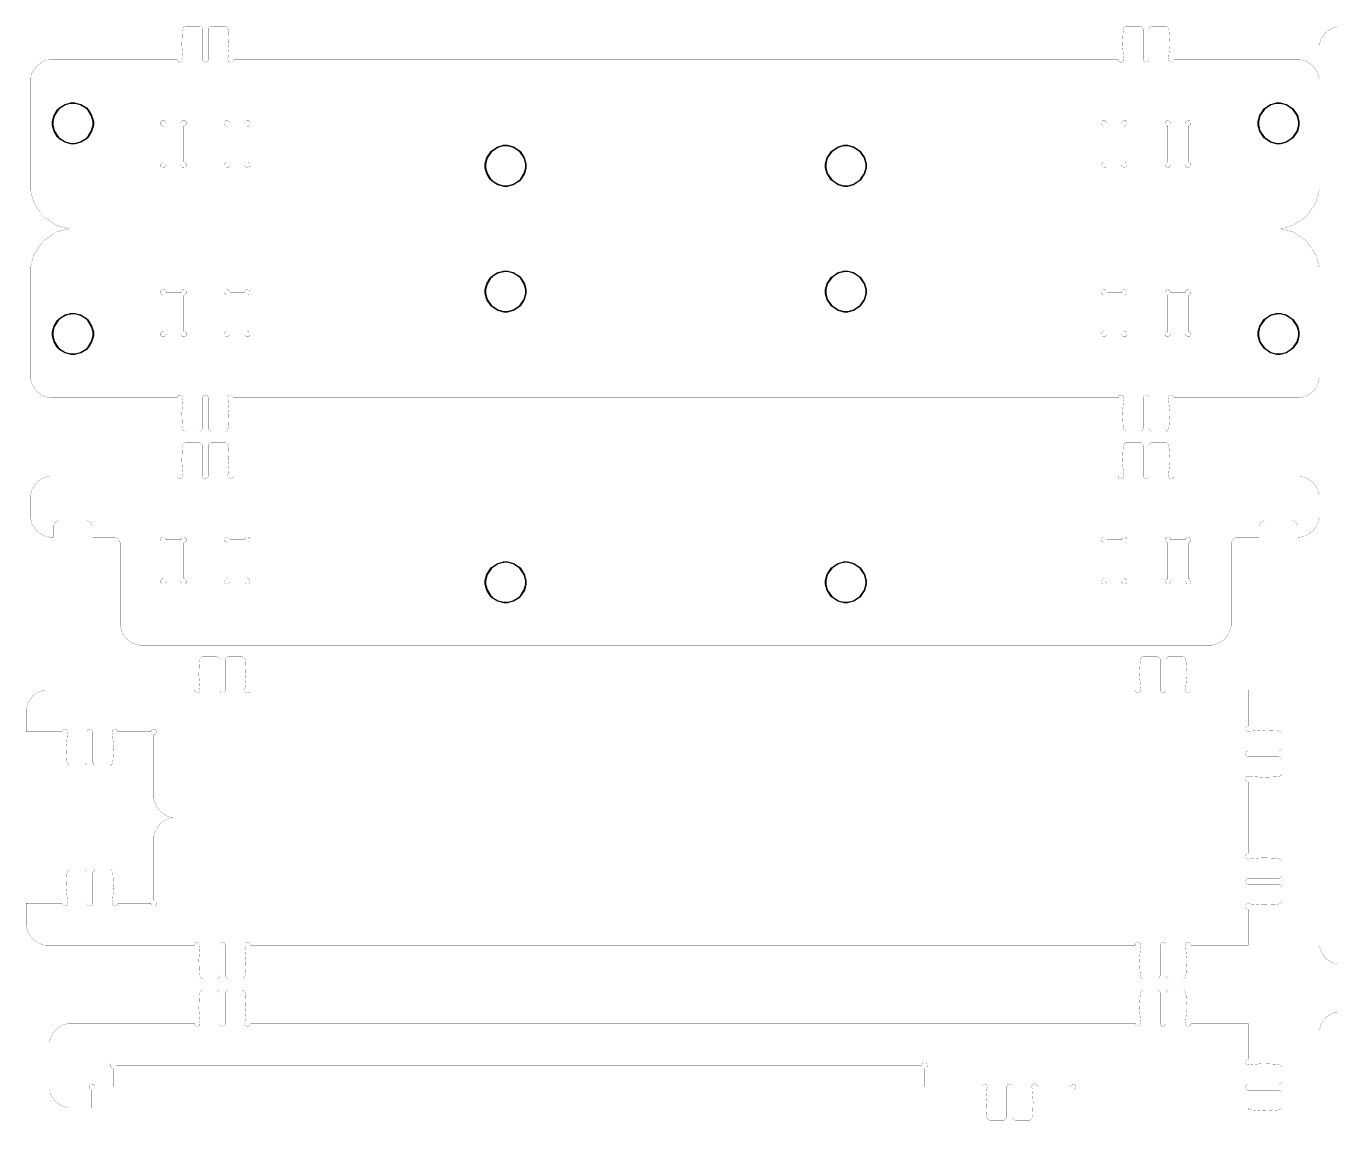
# Model space of a CAD drawing. Extents: x 0.1 to 59.9, y 0.1 to 11.9.
# Drawn here: x 12.06 to 19.73, y 5.47 to 11.93 of the extents above; entities that cross this region are included whole.
import ezdxf

# ---------------------------------------------------------------- set-up
doc = ezdxf.new("R2010")
doc.units = 0
doc.layers.add('L0D0_0', color=1, linetype='CONTINUOUS')

msp = doc.modelspace()

# ---------------------------------------------------------------- linework, layer by layer
at = {"layer": 'L0D0_0', "const_width": 0.001}
for points in [[(12.985, 11.917), (12.983, 11.902), (12.98, 11.827), (12.985, 11.752), (12.987, 11.738)], [(13.005, 11.934), (13.001, 11.934), (12.991, 11.93), (12.985, 11.92), (12.985, 11.917)], [(13.082, 11.934), (13.005, 11.934)], [(13.102, 11.915), (13.102, 11.918), (13.096, 11.929), (13.085, 11.934), (13.082, 11.934)], [(13.102, 11.738), (13.102, 11.915)], [(13.155, 11.934), (13.151, 11.934), (13.141, 11.929), (13.135, 11.918), (13.135, 11.915)], [(13.135, 11.738), (13.135, 11.915)], [(13.155, 11.934), (13.232, 11.934)], [(13.252, 11.917), (13.251, 11.92), (13.245, 11.93), (13.236, 11.934), (13.232, 11.934)], [(13.249, 11.738), (13.252, 11.752), (13.257, 11.827), (13.254, 11.902), (13.252, 11.917)], [(18.515, 11.917), (18.513, 11.902), (18.509, 11.827), (18.515, 11.752), (18.517, 11.738)], [(18.534, 11.934), (18.531, 11.934), (18.521, 11.93), (18.515, 11.92), (18.515, 11.917)], [(18.612, 11.934), (18.534, 11.934)], [(18.631, 11.915), (18.631, 11.918), (18.626, 11.929), (18.615, 11.934), (18.612, 11.934)], [(18.631, 11.738), (18.631, 11.915)], [(18.685, 11.934), (18.681, 11.934), (18.671, 11.929), (18.665, 11.918), (18.665, 11.915)], [(18.665, 11.738), (18.665, 11.915)], [(18.685, 11.934), (18.762, 11.934)], [(18.781, 11.917), (18.781, 11.92), (18.775, 11.93), (18.765, 11.934), (18.762, 11.934)], [(18.779, 11.738), (18.781, 11.752), (18.787, 11.827), (18.783, 11.902), (18.781, 11.917)], [(19.791, 11.932), (19.778, 11.932), (19.742, 11.922), (19.702, 11.895), (19.675, 11.856), (19.666, 11.819), (19.666, 11.807)], [(19.666, 11.807), (19.666, 6.543)], [(12.215, 11.738), (12.203, 11.738), (12.166, 11.728), (12.127, 11.701), (12.1, 11.661), (12.09, 11.625), (12.09, 11.613)], [(12.954, 11.738), (12.215, 11.738)], [(12.954, 11.738), (12.954, 11.734), (12.959, 11.725), (12.971, 11.721), (12.982, 11.725), (12.987, 11.734), (12.987, 11.738)], [(13.102, 11.738), (13.102, 11.734), (13.107, 11.725), (13.118, 11.721), (13.13, 11.725), (13.135, 11.734), (13.135, 11.738)], [(13.249, 11.738), (13.249, 11.734), (13.255, 11.725), (13.266, 11.721), (13.278, 11.725), (13.283, 11.734), (13.283, 11.738)], [(18.484, 11.738), (13.283, 11.738)], [(18.484, 11.738), (18.484, 11.734), (18.489, 11.725), (18.5, 11.721), (18.512, 11.725), (18.517, 11.734), (18.517, 11.738)], [(18.631, 11.738), (18.631, 11.735), (18.636, 11.726), (18.645, 11.721), (18.648, 11.721), (18.651, 11.721), (18.66, 11.726), (18.665, 11.735), (18.665, 11.738)], [(18.779, 11.738), (18.779, 11.735), (18.784, 11.726), (18.793, 11.721), (18.796, 11.721), (18.799, 11.721), (18.808, 11.726), (18.812, 11.735), (18.812, 11.738)], [(19.541, 11.738), (18.812, 11.738)], [(19.666, 11.613), (19.666, 11.625), (19.656, 11.661), (19.629, 11.701), (19.589, 11.728), (19.553, 11.738), (19.541, 11.738)], [(12.09, 10.993), (12.09, 11.613)], [(12.888, 11.363), (12.888, 11.366), (12.878, 11.378), (12.862, 11.377), (12.859, 11.374), (12.857, 11.372), (12.856, 11.356), (12.867, 11.346), (12.871, 11.346)], [(12.871, 11.135), (12.871, 11.346)], [(12.888, 11.363), (12.974, 11.363)], [(12.99, 11.346), (12.994, 11.346), (13.006, 11.356), (13.005, 11.372), (13.002, 11.374), (13, 11.377), (12.984, 11.378), (12.974, 11.366), (12.974, 11.363)], [(12.99, 11.135), (12.99, 11.346)], [(13.263, 11.363), (13.263, 11.366), (13.253, 11.378), (13.237, 11.377), (13.234, 11.374), (13.232, 11.372), (13.231, 11.356), (13.242, 11.346), (13.246, 11.346)], [(13.246, 11.135), (13.246, 11.346)], [(13.263, 11.363), (13.349, 11.363)], [(13.365, 11.346), (13.369, 11.346), (13.381, 11.356), (13.38, 11.372), (13.377, 11.374), (13.375, 11.377), (13.359, 11.378), (13.349, 11.366), (13.349, 11.363)], [(13.365, 11.135), (13.365, 11.346)], [(18.418, 11.363), (18.418, 11.366), (18.407, 11.378), (18.392, 11.377), (18.389, 11.374), (18.387, 11.372), (18.386, 11.356), (18.397, 11.346), (18.401, 11.346)], [(18.401, 11.135), (18.401, 11.346)], [(18.418, 11.363), (18.503, 11.363)], [(18.52, 11.346), (18.524, 11.346), (18.536, 11.356), (18.535, 11.372), (18.532, 11.374), (18.529, 11.377), (18.514, 11.378), (18.503, 11.366), (18.503, 11.363)], [(18.52, 11.135), (18.52, 11.346)], [(18.793, 11.363), (18.793, 11.366), (18.782, 11.378), (18.767, 11.377), (18.764, 11.374), (18.762, 11.372), (18.761, 11.356), (18.772, 11.346), (18.776, 11.346)], [(18.776, 11.135), (18.776, 11.346)], [(18.793, 11.363), (18.878, 11.363)], [(18.895, 11.346), (18.899, 11.346), (18.911, 11.356), (18.91, 11.372), (18.907, 11.374), (18.904, 11.377), (18.889, 11.378), (18.878, 11.366), (18.878, 11.363)], [(18.895, 11.135), (18.895, 11.346)], [(12.871, 11.135), (12.867, 11.135), (12.856, 11.125), (12.857, 11.109), (12.859, 11.107), (12.862, 11.104), (12.878, 11.103), (12.888, 11.115), (12.888, 11.118)], [(12.888, 11.118), (12.974, 11.118)], [(12.974, 11.118), (12.974, 11.115), (12.984, 11.103), (13, 11.104), (13.002, 11.107), (13.005, 11.109), (13.006, 11.125), (12.994, 11.135), (12.99, 11.135)], [(13.246, 11.135), (13.242, 11.135), (13.231, 11.125), (13.232, 11.109), (13.234, 11.107), (13.237, 11.104), (13.253, 11.103), (13.263, 11.115), (13.263, 11.118)], [(13.263, 11.118), (13.349, 11.118)], [(13.349, 11.118), (13.349, 11.115), (13.359, 11.103), (13.375, 11.104), (13.377, 11.107), (13.38, 11.109), (13.381, 11.125), (13.369, 11.135), (13.365, 11.135)], [(18.401, 11.135), (18.397, 11.135), (18.386, 11.125), (18.387, 11.109), (18.389, 11.107), (18.392, 11.104), (18.407, 11.103), (18.418, 11.115), (18.418, 11.118)], [(18.418, 11.118), (18.503, 11.118)], [(18.503, 11.118), (18.503, 11.115), (18.514, 11.103), (18.529, 11.104), (18.532, 11.107), (18.535, 11.109), (18.536, 11.125), (18.524, 11.135), (18.52, 11.135)], [(18.776, 11.135), (18.772, 11.135), (18.761, 11.125), (18.762, 11.109), (18.764, 11.107), (18.767, 11.104), (18.782, 11.103), (18.793, 11.115), (18.793, 11.118)], [(18.793, 11.118), (18.878, 11.118)], [(18.878, 11.118), (18.878, 11.115), (18.889, 11.103), (18.904, 11.104), (18.907, 11.107), (18.91, 11.109), (18.911, 11.125), (18.899, 11.135), (18.895, 11.135)], [(12.09, 10.993), (12.09, 10.969), (12.11, 10.896), (12.163, 10.817), (12.243, 10.763), (12.316, 10.743), (12.34, 10.743)], [(19.416, 10.743), (19.44, 10.743), (19.513, 10.763), (19.592, 10.817), (19.646, 10.896), (19.666, 10.969), (19.666, 10.993)], [(12.09, 10.493), (12.09, 10.518), (12.11, 10.591), (12.163, 10.67), (12.243, 10.724), (12.316, 10.743), (12.34, 10.743)], [(19.416, 10.743), (12.34, 10.743)], [(19.416, 10.743), (19.44, 10.743), (19.513, 10.724), (19.592, 10.67), (19.646, 10.591), (19.666, 10.518), (19.666, 10.493)], [(12.09, 10.493), (12.09, 9.874)], [(12.871, 10.352), (12.867, 10.352), (12.856, 10.362), (12.857, 10.378), (12.859, 10.38), (12.862, 10.383), (12.878, 10.384), (12.888, 10.372), (12.888, 10.368)], [(12.871, 10.352), (12.871, 10.141)], [(12.888, 10.368), (12.974, 10.368)], [(12.974, 10.368), (12.974, 10.372), (12.984, 10.384), (13, 10.383), (13.002, 10.38), (13.005, 10.378), (13.006, 10.362), (12.994, 10.352), (12.99, 10.352)], [(12.99, 10.352), (12.99, 10.141)], [(13.246, 10.352), (13.242, 10.352), (13.231, 10.362), (13.232, 10.378), (13.234, 10.38), (13.237, 10.383), (13.253, 10.384), (13.263, 10.372), (13.263, 10.368)], [(13.246, 10.352), (13.246, 10.141)], [(13.263, 10.368), (13.349, 10.368)], [(13.349, 10.368), (13.349, 10.372), (13.359, 10.384), (13.375, 10.383), (13.377, 10.38), (13.38, 10.378), (13.381, 10.362), (13.369, 10.352), (13.365, 10.352)], [(13.365, 10.352), (13.365, 10.141)], [(18.401, 10.352), (18.397, 10.352), (18.386, 10.362), (18.387, 10.378), (18.389, 10.38), (18.392, 10.383), (18.407, 10.384), (18.418, 10.372), (18.418, 10.368)], [(18.401, 10.352), (18.401, 10.141)], [(18.418, 10.368), (18.503, 10.368)], [(18.503, 10.368), (18.503, 10.372), (18.514, 10.384), (18.529, 10.383), (18.532, 10.38), (18.535, 10.378), (18.536, 10.362), (18.524, 10.352), (18.52, 10.352)], [(18.52, 10.352), (18.52, 10.141)], [(18.776, 10.352), (18.772, 10.352), (18.761, 10.362), (18.762, 10.378), (18.764, 10.38), (18.767, 10.383), (18.782, 10.384), (18.793, 10.372), (18.793, 10.368)], [(18.776, 10.352), (18.776, 10.141)], [(18.793, 10.368), (18.878, 10.368)], [(18.878, 10.368), (18.878, 10.372), (18.889, 10.384), (18.904, 10.383), (18.907, 10.38), (18.91, 10.378), (18.911, 10.362), (18.899, 10.352), (18.895, 10.352)], [(18.895, 10.352), (18.895, 10.141)], [(12.888, 10.124), (12.888, 10.121), (12.878, 10.109), (12.862, 10.11), (12.859, 10.113), (12.857, 10.115), (12.856, 10.131), (12.867, 10.141), (12.871, 10.141)], [(12.888, 10.124), (12.974, 10.124)], [(12.99, 10.141), (12.994, 10.141), (13.006, 10.131), (13.005, 10.115), (13.002, 10.113), (13, 10.11), (12.984, 10.109), (12.974, 10.121), (12.974, 10.124)], [(13.263, 10.124), (13.263, 10.121), (13.253, 10.109), (13.237, 10.11), (13.234, 10.113), (13.232, 10.115), (13.231, 10.131), (13.242, 10.141), (13.246, 10.141)], [(13.263, 10.124), (13.349, 10.124)], [(13.365, 10.141), (13.369, 10.141), (13.381, 10.131), (13.38, 10.115), (13.377, 10.113), (13.375, 10.11), (13.359, 10.109), (13.349, 10.121), (13.349, 10.124)], [(18.418, 10.124), (18.418, 10.121), (18.407, 10.109), (18.392, 10.11), (18.389, 10.113), (18.387, 10.115), (18.386, 10.131), (18.397, 10.141), (18.401, 10.141)], [(18.418, 10.124), (18.503, 10.124)], [(18.52, 10.141), (18.524, 10.141), (18.536, 10.131), (18.535, 10.115), (18.532, 10.113), (18.529, 10.11), (18.514, 10.109), (18.503, 10.121), (18.503, 10.124)], [(18.793, 10.124), (18.793, 10.121), (18.782, 10.109), (18.767, 10.11), (18.764, 10.113), (18.762, 10.115), (18.761, 10.131), (18.772, 10.141), (18.776, 10.141)], [(18.793, 10.124), (18.878, 10.124)], [(18.895, 10.141), (18.899, 10.141), (18.911, 10.131), (18.91, 10.115), (18.907, 10.113), (18.904, 10.11), (18.889, 10.109), (18.878, 10.121), (18.878, 10.124)], [(12.215, 9.749), (12.203, 9.749), (12.166, 9.759), (12.127, 9.786), (12.1, 9.826), (12.09, 9.862), (12.09, 9.874)], [(19.666, 9.874), (19.666, 9.862), (19.656, 9.826), (19.629, 9.786), (19.589, 9.759), (19.553, 9.749), (19.541, 9.749)], [(12.954, 9.749), (12.215, 9.749)], [(12.954, 9.749), (12.954, 9.753), (12.959, 9.762), (12.971, 9.766), (12.982, 9.762), (12.987, 9.753), (12.987, 9.749)], [(12.985, 9.57), (12.983, 9.585), (12.98, 9.66), (12.985, 9.734), (12.987, 9.749)], [(13.102, 9.749), (13.102, 9.753), (13.107, 9.762), (13.118, 9.766), (13.13, 9.762), (13.135, 9.753), (13.135, 9.749)], [(13.102, 9.749), (13.102, 9.572)], [(13.135, 9.749), (13.135, 9.572)], [(13.249, 9.749), (13.249, 9.753), (13.255, 9.762), (13.266, 9.766), (13.278, 9.762), (13.283, 9.753), (13.283, 9.749)], [(13.249, 9.749), (13.252, 9.734), (13.257, 9.66), (13.254, 9.585), (13.252, 9.57)], [(18.484, 9.749), (13.283, 9.749)], [(18.484, 9.749), (18.484, 9.753), (18.489, 9.762), (18.5, 9.766), (18.512, 9.762), (18.517, 9.753), (18.517, 9.749)], [(18.515, 9.57), (18.513, 9.585), (18.509, 9.66), (18.515, 9.734), (18.517, 9.749)], [(18.631, 9.749), (18.631, 9.752), (18.636, 9.761), (18.645, 9.766), (18.648, 9.766), (18.651, 9.766), (18.66, 9.761), (18.665, 9.752), (18.665, 9.749)], [(18.631, 9.749), (18.631, 9.572)], [(18.665, 9.749), (18.665, 9.572)], [(18.779, 9.749), (18.779, 9.752), (18.784, 9.761), (18.793, 9.766), (18.796, 9.766), (18.799, 9.766), (18.808, 9.761), (18.812, 9.752), (18.812, 9.749)], [(18.779, 9.749), (18.781, 9.734), (18.787, 9.66), (18.783, 9.585), (18.781, 9.57)], [(19.541, 9.749), (18.812, 9.749)], [(13.005, 9.552), (13.001, 9.552), (12.991, 9.557), (12.985, 9.567), (12.985, 9.57)], [(13.082, 9.552), (13.005, 9.552)], [(13.102, 9.572), (13.102, 9.569), (13.096, 9.558), (13.085, 9.552), (13.082, 9.552)], [(13.155, 9.552), (13.151, 9.552), (13.141, 9.558), (13.135, 9.569), (13.135, 9.572)], [(13.155, 9.552), (13.232, 9.552)], [(13.252, 9.57), (13.251, 9.567), (13.245, 9.557), (13.236, 9.552), (13.232, 9.552)], [(18.534, 9.552), (18.531, 9.552), (18.521, 9.557), (18.515, 9.567), (18.515, 9.57)], [(18.612, 9.552), (18.534, 9.552)], [(18.631, 9.572), (18.631, 9.569), (18.626, 9.558), (18.615, 9.552), (18.612, 9.552)], [(18.685, 9.552), (18.681, 9.552), (18.671, 9.558), (18.665, 9.569), (18.665, 9.572)], [(18.685, 9.552), (18.762, 9.552)], [(18.781, 9.57), (18.781, 9.567), (18.775, 9.557), (18.765, 9.552), (18.762, 9.552)], [(12.985, 9.469), (12.983, 9.454), (12.98, 9.379), (12.985, 9.304), (12.987, 9.289)], [(13.005, 9.486), (13.001, 9.486), (12.991, 9.481), (12.985, 9.471), (12.985, 9.469)], [(13.082, 9.486), (13.005, 9.486)], [(13.102, 9.466), (13.102, 9.47), (13.096, 9.48), (13.085, 9.486), (13.082, 9.486)], [(13.102, 9.289), (13.102, 9.466)], [(13.155, 9.486), (13.151, 9.486), (13.141, 9.48), (13.135, 9.47), (13.135, 9.466)], [(13.135, 9.289), (13.135, 9.466)], [(13.155, 9.486), (13.232, 9.486)], [(13.252, 9.469), (13.251, 9.471), (13.245, 9.481), (13.236, 9.486), (13.232, 9.486)], [(13.249, 9.289), (13.252, 9.304), (13.257, 9.379), (13.254, 9.454), (13.252, 9.469)], [(18.515, 9.469), (18.513, 9.454), (18.509, 9.379), (18.515, 9.304), (18.517, 9.289)], [(18.534, 9.486), (18.531, 9.486), (18.521, 9.481), (18.515, 9.471), (18.515, 9.469)], [(18.612, 9.486), (18.534, 9.486)], [(18.631, 9.466), (18.631, 9.47), (18.626, 9.48), (18.615, 9.486), (18.612, 9.486)], [(18.631, 9.289), (18.631, 9.466)], [(18.685, 9.486), (18.681, 9.486), (18.671, 9.48), (18.665, 9.47), (18.665, 9.466)], [(18.665, 9.289), (18.665, 9.466)], [(18.685, 9.486), (18.762, 9.486)], [(18.781, 9.469), (18.781, 9.471), (18.775, 9.481), (18.765, 9.486), (18.762, 9.486)], [(18.779, 9.289), (18.781, 9.304), (18.787, 9.379), (18.783, 9.454), (18.781, 9.469)], [(12.215, 9.289), (12.203, 9.289), (12.166, 9.279), (12.127, 9.252), (12.1, 9.213), (12.09, 9.176), (12.09, 9.164)], [(12.954, 9.289), (12.215, 9.289)], [(12.954, 9.289), (12.954, 9.286), (12.959, 9.276), (12.971, 9.272), (12.982, 9.276), (12.987, 9.286), (12.987, 9.289)], [(13.102, 9.289), (13.102, 9.286), (13.107, 9.276), (13.118, 9.272), (13.13, 9.276), (13.135, 9.286), (13.135, 9.289)], [(13.249, 9.289), (13.249, 9.286), (13.255, 9.276), (13.266, 9.272), (13.278, 9.276), (13.283, 9.286), (13.283, 9.289)], [(18.484, 9.289), (13.283, 9.289)], [(18.484, 9.289), (18.484, 9.286), (18.489, 9.276), (18.5, 9.272), (18.512, 9.276), (18.517, 9.286), (18.517, 9.289)], [(18.631, 9.289), (18.631, 9.286), (18.636, 9.277), (18.645, 9.272), (18.648, 9.272), (18.651, 9.272), (18.66, 9.277), (18.665, 9.286), (18.665, 9.289)], [(18.779, 9.289), (18.779, 9.286), (18.784, 9.277), (18.793, 9.272), (18.796, 9.272), (18.799, 9.272), (18.808, 9.277), (18.812, 9.286), (18.812, 9.289)], [(19.541, 9.289), (18.812, 9.289)], [(19.666, 9.164), (19.666, 9.176), (19.656, 9.213), (19.629, 9.252), (19.589, 9.279), (19.553, 9.289), (19.541, 9.289)], [(12.09, 9.164), (12.09, 9.055)], [(12.09, 9.055), (12.09, 9.042), (12.1, 9.006), (12.127, 8.966), (12.166, 8.939), (12.203, 8.93), (12.215, 8.93)], [(19.541, 8.93), (19.553, 8.93), (19.589, 8.939), (19.629, 8.966), (19.656, 9.006), (19.666, 9.042), (19.666, 9.055)], [(12.265, 9.029), (12.258, 9.029), (12.237, 9.018), (12.226, 8.997), (12.226, 8.99)], [(12.226, 8.93), (12.226, 8.99)], [(12.415, 9.029), (12.265, 9.029)], [(12.454, 8.99), (12.454, 8.997), (12.442, 9.018), (12.422, 9.029), (12.415, 9.029)], [(12.454, 8.93), (12.454, 8.99)], [(19.352, 9.029), (19.345, 9.029), (19.324, 9.018), (19.312, 8.997), (19.312, 8.99)], [(19.312, 8.93), (19.312, 8.99)], [(19.501, 9.029), (19.352, 9.029)], [(19.541, 8.99), (19.541, 8.997), (19.529, 9.018), (19.508, 9.029), (19.501, 9.029)], [(19.541, 8.93), (19.541, 8.99)], [(12.226, 8.93), (12.215, 8.93)], [(12.579, 8.93), (12.454, 8.93)], [(12.618, 8.89), (12.618, 8.897), (12.607, 8.918), (12.586, 8.93), (12.579, 8.93)], [(12.618, 8.42), (12.618, 8.89)], [(12.888, 8.914), (12.888, 8.918), (12.878, 8.929), (12.862, 8.928), (12.859, 8.926), (12.857, 8.923), (12.856, 8.908), (12.867, 8.897), (12.871, 8.897)], [(12.871, 8.897), (12.871, 8.687)], [(12.974, 8.914), (12.888, 8.914)], [(12.99, 8.897), (12.994, 8.897), (13.006, 8.908), (13.005, 8.923), (13.002, 8.926), (13, 8.928), (12.984, 8.929), (12.974, 8.918), (12.974, 8.914)], [(12.99, 8.897), (12.99, 8.687)], [(13.263, 8.914), (13.263, 8.918), (13.253, 8.929), (13.237, 8.928), (13.234, 8.926), (13.232, 8.923), (13.231, 8.908), (13.242, 8.897), (13.246, 8.897)], [(13.246, 8.897), (13.246, 8.687)], [(13.349, 8.914), (13.263, 8.914)], [(13.365, 8.897), (13.369, 8.897), (13.381, 8.908), (13.38, 8.923), (13.377, 8.926), (13.375, 8.928), (13.359, 8.929), (13.349, 8.918), (13.349, 8.914)], [(13.365, 8.897), (13.365, 8.687)], [(18.418, 8.914), (18.418, 8.918), (18.407, 8.929), (18.392, 8.928), (18.389, 8.926), (18.387, 8.923), (18.386, 8.908), (18.397, 8.897), (18.401, 8.897)], [(18.401, 8.897), (18.401, 8.687)], [(18.503, 8.914), (18.418, 8.914)], [(18.52, 8.897), (18.524, 8.897), (18.536, 8.908), (18.535, 8.923), (18.532, 8.926), (18.529, 8.928), (18.514, 8.929), (18.503, 8.918), (18.503, 8.914)], [(18.52, 8.897), (18.52, 8.687)], [(18.793, 8.914), (18.793, 8.918), (18.782, 8.929), (18.767, 8.928), (18.764, 8.926), (18.762, 8.923), (18.761, 8.908), (18.772, 8.897), (18.776, 8.897)], [(18.776, 8.897), (18.776, 8.687)], [(18.878, 8.914), (18.793, 8.914)], [(18.895, 8.897), (18.899, 8.897), (18.911, 8.908), (18.91, 8.923), (18.907, 8.926), (18.904, 8.928), (18.889, 8.929), (18.878, 8.918), (18.878, 8.914)], [(18.895, 8.897), (18.895, 8.687)], [(19.187, 8.93), (19.18, 8.93), (19.16, 8.918), (19.148, 8.897), (19.148, 8.89)], [(19.148, 8.42), (19.148, 8.89)], [(19.312, 8.93), (19.187, 8.93)], [(12.871, 8.687), (12.867, 8.687), (12.856, 8.676), (12.857, 8.661), (12.859, 8.658), (12.862, 8.655), (12.878, 8.654), (12.888, 8.666), (12.888, 8.67)], [(12.974, 8.67), (12.888, 8.67)], [(12.974, 8.67), (12.974, 8.666), (12.984, 8.654), (13, 8.655), (13.002, 8.658), (13.005, 8.661), (13.006, 8.676), (12.994, 8.687), (12.99, 8.687)], [(13.246, 8.687), (13.242, 8.687), (13.231, 8.676), (13.232, 8.661), (13.234, 8.658), (13.237, 8.655), (13.253, 8.654), (13.263, 8.666), (13.263, 8.67)], [(13.349, 8.67), (13.263, 8.67)], [(13.349, 8.67), (13.349, 8.666), (13.359, 8.654), (13.375, 8.655), (13.377, 8.658), (13.38, 8.661), (13.381, 8.676), (13.369, 8.687), (13.365, 8.687)], [(18.401, 8.687), (18.397, 8.687), (18.386, 8.676), (18.387, 8.661), (18.389, 8.658), (18.392, 8.655), (18.407, 8.654), (18.418, 8.666), (18.418, 8.67)], [(18.503, 8.67), (18.418, 8.67)], [(18.503, 8.67), (18.503, 8.666), (18.514, 8.654), (18.529, 8.655), (18.532, 8.658), (18.535, 8.661), (18.536, 8.676), (18.524, 8.687), (18.52, 8.687)], [(18.776, 8.687), (18.772, 8.687), (18.761, 8.676), (18.762, 8.661), (18.764, 8.658), (18.767, 8.655), (18.782, 8.654), (18.793, 8.666), (18.793, 8.67)], [(18.878, 8.67), (18.793, 8.67)], [(18.878, 8.67), (18.878, 8.666), (18.889, 8.654), (18.904, 8.655), (18.907, 8.658), (18.91, 8.661), (18.911, 8.676), (18.899, 8.687), (18.895, 8.687)], [(12.618, 8.42), (12.618, 8.408), (12.628, 8.371), (12.655, 8.331), (12.695, 8.305), (12.731, 8.295), (12.743, 8.295)], [(19.023, 8.295), (19.035, 8.295), (19.072, 8.305), (19.111, 8.331), (19.138, 8.371), (19.148, 8.408), (19.148, 8.42)], [(19.023, 8.295), (12.743, 8.295)], [(13.085, 8.211), (13.083, 8.196), (13.08, 8.121), (13.085, 8.046), (13.087, 8.031)], [(13.104, 8.228), (13.101, 8.228), (13.091, 8.223), (13.085, 8.214), (13.085, 8.211)], [(13.182, 8.228), (13.104, 8.228)], [(13.202, 8.209), (13.202, 8.212), (13.196, 8.222), (13.185, 8.228), (13.182, 8.228)], [(13.202, 8.031), (13.202, 8.209)], [(13.255, 8.228), (13.251, 8.228), (13.241, 8.222), (13.235, 8.211), (13.235, 8.209)], [(13.235, 8.031), (13.235, 8.209)], [(13.255, 8.228), (13.332, 8.228)], [(13.352, 8.211), (13.351, 8.214), (13.345, 8.223), (13.335, 8.228), (13.332, 8.228)], [(13.349, 8.031), (13.352, 8.046), (13.357, 8.121), (13.354, 8.196), (13.352, 8.211)], [(18.615, 8.211), (18.613, 8.196), (18.609, 8.121), (18.615, 8.046), (18.617, 8.031)], [(18.634, 8.228), (18.631, 8.228), (18.621, 8.223), (18.615, 8.214), (18.615, 8.211)], [(18.712, 8.228), (18.634, 8.228)], [(18.731, 8.209), (18.731, 8.212), (18.726, 8.222), (18.715, 8.228), (18.712, 8.228)], [(18.731, 8.031), (18.731, 8.209)], [(18.785, 8.228), (18.781, 8.228), (18.771, 8.222), (18.765, 8.212), (18.765, 8.209)], [(18.765, 8.031), (18.765, 8.209)], [(18.785, 8.228), (18.862, 8.228)], [(18.881, 8.211), (18.881, 8.214), (18.875, 8.223), (18.865, 8.228), (18.862, 8.228)], [(18.879, 8.031), (18.881, 8.046), (18.887, 8.121), (18.883, 8.196), (18.881, 8.211)], [(12.19, 8.031), (12.178, 8.031), (12.141, 8.022), (12.102, 7.995), (12.075, 7.955), (12.065, 7.919), (12.065, 7.906)], [(12.19, 8.031), (13.054, 8.031)], [(13.054, 8.031), (13.054, 8.028), (13.059, 8.019), (13.071, 8.015), (13.082, 8.019), (13.087, 8.028), (13.087, 8.031)], [(13.202, 8.031), (13.202, 8.028), (13.207, 8.019), (13.218, 8.015), (13.23, 8.019), (13.235, 8.028), (13.235, 8.031)], [(13.349, 8.031), (13.349, 8.028), (13.354, 8.019), (13.366, 8.015), (13.378, 8.019), (13.383, 8.028), (13.383, 8.031)], [(13.383, 8.031), (18.584, 8.031)], [(18.584, 8.031), (18.584, 8.028), (18.589, 8.019), (18.6, 8.015), (18.612, 8.019), (18.617, 8.028), (18.617, 8.031)], [(18.731, 8.031), (18.731, 8.028), (18.737, 8.019), (18.748, 8.015), (18.76, 8.019), (18.765, 8.028), (18.765, 8.031)], [(18.879, 8.031), (18.879, 8.028), (18.884, 8.019), (18.896, 8.015), (18.907, 8.019), (18.912, 8.028), (18.912, 8.031)], [(18.912, 8.031), (19.248, 8.031)], [(19.248, 8.031), (19.248, 7.821)], [(12.065, 7.906), (12.065, 7.785)], [(19.248, 7.821), (19.246, 7.821), (19.236, 7.816), (19.231, 7.807), (19.231, 7.804), (19.231, 7.801), (19.236, 7.792), (19.246, 7.787), (19.248, 7.787)], [(12.065, 7.785), (12.276, 7.785)], [(12.309, 7.785), (12.309, 7.788), (12.304, 7.797), (12.292, 7.801), (12.281, 7.797), (12.276, 7.788), (12.276, 7.785)], [(12.309, 7.785), (12.307, 7.77), (12.301, 7.695), (12.304, 7.62), (12.306, 7.605)], [(12.457, 7.785), (12.457, 7.788), (12.451, 7.797), (12.44, 7.801), (12.428, 7.797), (12.423, 7.788), (12.423, 7.785)], [(12.423, 7.785), (12.423, 7.607)], [(12.457, 7.785), (12.457, 7.607)], [(12.604, 7.785), (12.604, 7.788), (12.599, 7.797), (12.588, 7.801), (12.576, 7.797), (12.571, 7.788), (12.571, 7.785)], [(12.573, 7.605), (12.575, 7.62), (12.579, 7.695), (12.573, 7.77), (12.571, 7.785)], [(12.604, 7.785), (12.798, 7.785)], [(12.815, 7.768), (12.819, 7.768), (12.83, 7.778), (12.829, 7.794), (12.827, 7.797), (12.824, 7.799), (12.808, 7.8), (12.798, 7.789), (12.798, 7.785)], [(12.815, 7.406), (12.815, 7.768)], [(19.428, 7.79), (19.413, 7.792), (19.338, 7.795), (19.263, 7.79), (19.248, 7.787)], [(19.445, 7.77), (19.445, 7.773), (19.44, 7.783), (19.43, 7.789), (19.428, 7.79)], [(19.445, 7.693), (19.445, 7.77)], [(19.248, 7.673), (19.245, 7.673), (19.236, 7.668), (19.231, 7.656), (19.236, 7.645), (19.245, 7.64), (19.248, 7.64)], [(19.248, 7.673), (19.425, 7.673)], [(19.425, 7.673), (19.429, 7.673), (19.439, 7.679), (19.445, 7.689), (19.445, 7.693)], [(12.306, 7.605), (12.307, 7.602), (12.313, 7.593), (12.323, 7.588), (12.326, 7.588)], [(12.403, 7.588), (12.326, 7.588)], [(12.403, 7.588), (12.407, 7.588), (12.417, 7.594), (12.423, 7.604), (12.423, 7.607)], [(12.457, 7.607), (12.457, 7.604), (12.462, 7.594), (12.473, 7.588), (12.476, 7.588)], [(12.476, 7.588), (12.554, 7.588)], [(12.554, 7.588), (12.557, 7.588), (12.567, 7.593), (12.573, 7.602), (12.573, 7.605)], [(19.248, 7.64), (19.425, 7.64)], [(19.445, 7.62), (19.445, 7.623), (19.439, 7.634), (19.429, 7.64), (19.425, 7.64)], [(19.445, 7.62), (19.445, 7.542)], [(19.248, 7.525), (19.245, 7.525), (19.236, 7.521), (19.231, 7.512), (19.231, 7.509), (19.231, 7.506), (19.236, 7.497), (19.245, 7.492), (19.248, 7.492)], [(19.248, 7.525), (19.263, 7.523), (19.338, 7.518), (19.413, 7.521), (19.428, 7.523)], [(19.428, 7.523), (19.43, 7.523), (19.44, 7.53), (19.445, 7.539), (19.445, 7.542)], [(19.248, 7.492), (19.248, 7.281)], [(12.815, 7.406), (12.815, 7.394), (12.825, 7.358), (12.852, 7.318), (12.891, 7.291), (12.928, 7.281), (12.94, 7.281)], [(12.815, 7.156), (12.815, 7.169), (12.825, 7.205), (12.852, 7.245), (12.891, 7.272), (12.928, 7.281), (12.94, 7.281)], [(12.94, 7.281), (19.248, 7.281)], [(19.248, 7.071), (19.248, 7.281)], [(12.815, 7.156), (12.815, 6.795)], [(19.248, 7.037), (19.246, 7.037), (19.236, 7.042), (19.231, 7.051), (19.231, 7.054), (19.231, 7.057), (19.236, 7.066), (19.246, 7.071), (19.248, 7.071)], [(12.306, 6.958), (12.307, 6.96), (12.313, 6.97), (12.323, 6.975), (12.326, 6.975)], [(12.403, 6.975), (12.326, 6.975)], [(12.403, 6.975), (12.407, 6.975), (12.417, 6.969), (12.423, 6.959), (12.423, 6.955)], [(12.457, 6.955), (12.457, 6.959), (12.462, 6.969), (12.473, 6.975), (12.476, 6.975)], [(12.476, 6.975), (12.554, 6.975)], [(12.554, 6.975), (12.557, 6.975), (12.567, 6.97), (12.573, 6.96), (12.573, 6.958)], [(19.248, 7.037), (19.263, 7.04), (19.338, 7.045), (19.413, 7.042), (19.428, 7.04)], [(19.428, 7.04), (19.43, 7.039), (19.44, 7.033), (19.445, 7.023), (19.445, 7.02)], [(19.445, 6.943), (19.445, 7.02)], [(12.309, 6.778), (12.307, 6.793), (12.301, 6.868), (12.304, 6.943), (12.306, 6.958)], [(12.423, 6.778), (12.423, 6.955)], [(12.457, 6.778), (12.457, 6.955)], [(12.573, 6.958), (12.575, 6.943), (12.579, 6.868), (12.573, 6.793), (12.571, 6.778)], [(19.248, 6.89), (19.245, 6.89), (19.236, 6.895), (19.231, 6.906), (19.236, 6.918), (19.245, 6.923), (19.248, 6.923)], [(19.248, 6.923), (19.425, 6.923)], [(19.445, 6.943), (19.445, 6.939), (19.439, 6.929), (19.429, 6.923), (19.425, 6.923)], [(19.248, 6.89), (19.425, 6.89)], [(19.425, 6.89), (19.429, 6.89), (19.439, 6.884), (19.445, 6.873), (19.445, 6.87)], [(19.445, 6.87), (19.445, 6.792)], [(12.065, 6.656), (12.065, 6.778)], [(12.065, 6.778), (12.276, 6.778)], [(12.309, 6.778), (12.309, 6.775), (12.304, 6.766), (12.292, 6.761), (12.281, 6.766), (12.276, 6.775), (12.276, 6.778)], [(12.457, 6.778), (12.457, 6.775), (12.451, 6.766), (12.44, 6.761), (12.428, 6.766), (12.423, 6.775), (12.423, 6.778)], [(12.604, 6.778), (12.604, 6.775), (12.599, 6.766), (12.588, 6.761), (12.576, 6.766), (12.571, 6.775), (12.571, 6.778)], [(12.604, 6.778), (12.798, 6.778)], [(12.815, 6.795), (12.819, 6.795), (12.83, 6.784), (12.829, 6.769), (12.827, 6.766), (12.824, 6.764), (12.808, 6.763), (12.798, 6.774), (12.798, 6.778)], [(19.248, 6.742), (19.245, 6.742), (19.236, 6.747), (19.231, 6.756), (19.231, 6.759), (19.231, 6.762), (19.236, 6.771), (19.245, 6.775), (19.248, 6.775)], [(19.428, 6.773), (19.413, 6.771), (19.338, 6.768), (19.263, 6.773), (19.248, 6.775)], [(19.445, 6.792), (19.445, 6.789), (19.44, 6.78), (19.43, 6.773), (19.428, 6.773)], [(19.248, 6.531), (19.248, 6.742)], [(12.19, 6.531), (12.178, 6.531), (12.141, 6.541), (12.102, 6.568), (12.075, 6.608), (12.065, 6.644), (12.065, 6.656)], [(12.19, 6.531), (13.054, 6.531)], [(13.054, 6.531), (13.054, 6.535), (13.059, 6.544), (13.071, 6.548), (13.082, 6.544), (13.087, 6.535), (13.087, 6.531)], [(13.085, 6.352), (13.083, 6.367), (13.08, 6.442), (13.085, 6.517), (13.087, 6.531)], [(13.202, 6.531), (13.202, 6.535), (13.207, 6.544), (13.218, 6.548), (13.23, 6.544), (13.235, 6.535), (13.235, 6.531)], [(13.202, 6.531), (13.202, 6.354)], [(13.235, 6.531), (13.235, 6.354)], [(13.349, 6.531), (13.349, 6.535), (13.354, 6.544), (13.366, 6.548), (13.378, 6.544), (13.383, 6.535), (13.383, 6.531)], [(13.349, 6.531), (13.352, 6.517), (13.357, 6.442), (13.354, 6.367), (13.352, 6.352)], [(13.383, 6.531), (18.584, 6.531)], [(18.584, 6.531), (18.584, 6.535), (18.589, 6.544), (18.6, 6.548), (18.612, 6.544), (18.617, 6.535), (18.617, 6.531)], [(18.615, 6.352), (18.613, 6.367), (18.609, 6.442), (18.615, 6.517), (18.617, 6.531)], [(18.731, 6.531), (18.731, 6.535), (18.737, 6.544), (18.748, 6.548), (18.76, 6.544), (18.765, 6.535), (18.765, 6.531)], [(18.731, 6.531), (18.731, 6.354)], [(18.765, 6.531), (18.765, 6.354)], [(18.879, 6.531), (18.879, 6.535), (18.884, 6.544), (18.896, 6.548), (18.907, 6.544), (18.912, 6.535), (18.912, 6.531)], [(18.879, 6.531), (18.881, 6.517), (18.887, 6.442), (18.883, 6.367), (18.881, 6.352)], [(18.912, 6.531), (19.248, 6.531)], [(19.666, 6.543), (19.666, 6.531), (19.675, 6.495), (19.702, 6.455), (19.742, 6.428), (19.778, 6.418), (19.791, 6.418)], [(13.104, 6.334), (13.101, 6.334), (13.091, 6.339), (13.085, 6.349), (13.085, 6.352)], [(13.182, 6.334), (13.104, 6.334)], [(13.202, 6.354), (13.202, 6.351), (13.196, 6.34), (13.185, 6.334), (13.182, 6.334)], [(13.255, 6.334), (13.251, 6.334), (13.241, 6.34), (13.235, 6.351), (13.235, 6.354)], [(13.255, 6.334), (13.332, 6.334)], [(13.352, 6.352), (13.351, 6.349), (13.345, 6.339), (13.335, 6.334), (13.332, 6.334)], [(18.634, 6.334), (18.631, 6.334), (18.621, 6.339), (18.615, 6.349), (18.615, 6.352)], [(18.712, 6.334), (18.634, 6.334)], [(18.731, 6.354), (18.731, 6.351), (18.726, 6.34), (18.715, 6.334), (18.712, 6.334)], [(18.785, 6.334), (18.781, 6.334), (18.771, 6.34), (18.765, 6.351), (18.765, 6.354)], [(18.785, 6.334), (18.862, 6.334)], [(18.881, 6.352), (18.881, 6.349), (18.875, 6.339), (18.865, 6.334), (18.862, 6.334)], [(13.085, 6.251), (13.083, 6.236), (13.08, 6.161), (13.085, 6.086), (13.087, 6.071)], [(13.104, 6.268), (13.101, 6.268), (13.091, 6.263), (13.085, 6.253), (13.085, 6.251)], [(13.182, 6.268), (13.104, 6.268)], [(13.202, 6.248), (13.202, 6.252), (13.196, 6.262), (13.185, 6.268), (13.182, 6.268)], [(13.202, 6.071), (13.202, 6.248)], [(13.255, 6.268), (13.251, 6.268), (13.241, 6.262), (13.235, 6.252), (13.235, 6.248)], [(13.235, 6.071), (13.235, 6.248)], [(13.255, 6.268), (13.332, 6.268)], [(13.352, 6.251), (13.351, 6.253), (13.345, 6.263), (13.335, 6.268), (13.332, 6.268)], [(13.349, 6.071), (13.352, 6.086), (13.357, 6.161), (13.354, 6.236), (13.352, 6.251)], [(18.615, 6.251), (18.613, 6.236), (18.609, 6.161), (18.615, 6.086), (18.617, 6.071)], [(18.634, 6.268), (18.631, 6.268), (18.621, 6.263), (18.615, 6.253), (18.615, 6.251)], [(18.712, 6.268), (18.634, 6.268)], [(18.731, 6.248), (18.731, 6.252), (18.726, 6.262), (18.715, 6.268), (18.712, 6.268)], [(18.731, 6.071), (18.731, 6.248)], [(18.785, 6.268), (18.781, 6.268), (18.771, 6.262), (18.765, 6.252), (18.765, 6.248)], [(18.765, 6.071), (18.765, 6.248)], [(18.785, 6.268), (18.862, 6.268)], [(18.881, 6.251), (18.881, 6.253), (18.875, 6.263), (18.865, 6.268), (18.862, 6.268)], [(18.879, 6.071), (18.881, 6.086), (18.887, 6.161), (18.883, 6.236), (18.881, 6.251)], [(19.791, 6.14), (19.778, 6.14), (19.742, 6.131), (19.702, 6.104), (19.675, 6.064), (19.666, 6.028), (19.666, 6.015)], [(12.326, 6.071), (12.314, 6.071), (12.277, 6.061), (12.237, 6.034), (12.211, 5.995), (12.201, 5.958), (12.201, 5.946)], [(12.326, 6.071), (13.054, 6.071)], [(13.054, 6.071), (13.054, 6.068), (13.059, 6.058), (13.071, 6.054), (13.082, 6.058), (13.087, 6.068), (13.087, 6.071)], [(13.202, 6.071), (13.202, 6.068), (13.207, 6.058), (13.218, 6.054), (13.23, 6.058), (13.235, 6.068), (13.235, 6.071)], [(13.349, 6.071), (13.349, 6.068), (13.354, 6.058), (13.366, 6.054), (13.378, 6.058), (13.383, 6.068), (13.383, 6.071)], [(13.383, 6.071), (18.584, 6.071)], [(18.584, 6.071), (18.584, 6.068), (18.589, 6.058), (18.6, 6.054), (18.612, 6.058), (18.617, 6.068), (18.617, 6.071)], [(18.731, 6.071), (18.731, 6.068), (18.737, 6.058), (18.748, 6.054), (18.76, 6.058), (18.765, 6.068), (18.765, 6.071)], [(18.879, 6.071), (18.879, 6.068), (18.884, 6.058), (18.896, 6.054), (18.907, 6.058), (18.912, 6.068), (18.912, 6.071)], [(18.912, 6.071), (19.248, 6.071)], [(19.248, 6.071), (19.248, 5.86)], [(19.666, 5.015), (19.666, 6.015)], [(12.201, 5.946), (12.201, 5.699)], [(12.593, 5.824), (12.593, 5.828), (12.582, 5.839), (12.567, 5.838), (12.564, 5.836), (12.561, 5.833), (12.56, 5.818), (12.572, 5.807), (12.576, 5.807)], [(17.345, 5.807), (17.349, 5.807), (17.361, 5.818), (17.36, 5.833), (17.357, 5.836), (17.355, 5.838), (17.339, 5.839), (17.329, 5.828), (17.329, 5.824)], [(19.248, 5.86), (19.245, 5.86), (19.236, 5.855), (19.231, 5.844), (19.236, 5.832), (19.245, 5.827), (19.248, 5.827)], [(19.428, 5.829), (19.413, 5.831), (19.338, 5.835), (19.263, 5.829), (19.248, 5.827)], [(19.445, 5.81), (19.445, 5.813), (19.44, 5.823), (19.43, 5.829), (19.428, 5.829)], [(12.576, 5.699), (12.576, 5.807)], [(12.593, 5.824), (17.329, 5.824)], [(17.345, 5.699), (17.345, 5.807)], [(19.445, 5.732), (19.445, 5.81)], [(12.201, 5.699), (12.201, 5.687), (12.211, 5.65), (12.237, 5.611), (12.277, 5.584), (12.314, 5.574), (12.326, 5.574)], [(12.468, 5.699), (12.468, 5.703), (12.457, 5.714), (12.442, 5.713), (12.439, 5.711), (12.436, 5.708), (12.435, 5.693), (12.447, 5.682), (12.451, 5.682)], [(12.451, 5.574), (12.451, 5.682)], [(12.468, 5.699), (12.576, 5.699)], [(17.345, 5.699), (17.681, 5.699)], [(17.715, 5.699), (17.715, 5.702), (17.709, 5.712), (17.698, 5.716), (17.686, 5.712), (17.681, 5.702), (17.681, 5.699)], [(17.715, 5.699), (17.712, 5.684), (17.707, 5.609), (17.71, 5.534), (17.712, 5.519)], [(17.862, 5.699), (17.862, 5.702), (17.857, 5.711), (17.845, 5.716), (17.834, 5.711), (17.829, 5.702), (17.829, 5.699)], [(17.829, 5.699), (17.829, 5.522)], [(17.862, 5.699), (17.862, 5.522)], [(18.01, 5.699), (18.01, 5.702), (18.005, 5.711), (17.993, 5.716), (17.982, 5.711), (17.976, 5.702), (17.976, 5.699)], [(17.979, 5.519), (17.981, 5.534), (17.984, 5.609), (17.979, 5.684), (17.976, 5.699)], [(18.01, 5.699), (18.204, 5.699)], [(18.22, 5.682), (18.224, 5.682), (18.236, 5.693), (18.235, 5.708), (18.232, 5.711), (18.23, 5.713), (18.214, 5.714), (18.204, 5.703), (18.204, 5.699)], [(18.22, 5.574), (18.22, 5.682)], [(19.248, 5.713), (19.245, 5.713), (19.236, 5.708), (19.231, 5.696), (19.236, 5.685), (19.245, 5.679), (19.248, 5.679)], [(19.248, 5.713), (19.425, 5.713)], [(19.248, 5.679), (19.425, 5.679)], [(19.425, 5.713), (19.429, 5.713), (19.439, 5.719), (19.445, 5.729), (19.445, 5.732)], [(19.445, 5.66), (19.445, 5.663), (19.439, 5.674), (19.429, 5.679), (19.425, 5.679)], [(19.445, 5.66), (19.445, 5.582)], [(12.326, 5.574), (12.451, 5.574)], [(17.712, 5.519), (17.712, 5.517), (17.719, 5.507), (17.728, 5.502), (17.732, 5.502)], [(17.809, 5.502), (17.813, 5.502), (17.823, 5.508), (17.829, 5.518), (17.829, 5.522)], [(17.862, 5.522), (17.862, 5.518), (17.868, 5.508), (17.878, 5.502), (17.882, 5.502)], [(17.959, 5.502), (17.963, 5.502), (17.972, 5.507), (17.979, 5.517), (17.979, 5.519)], [(18.22, 5.574), (19.248, 5.574)], [(19.248, 5.574), (19.248, 5.565)], [(19.248, 5.565), (19.263, 5.563), (19.338, 5.557), (19.413, 5.561), (19.428, 5.563)], [(19.428, 5.563), (19.43, 5.563), (19.44, 5.569), (19.445, 5.579), (19.445, 5.582)], [(17.809, 5.502), (17.732, 5.502)], [(17.882, 5.502), (17.959, 5.502)]]:
    msp.add_lwpolyline(points, dxfattribs=at)
at = {"layer": 'L0D0_0'}
for points in [[(12.328, 11.243), (12.294, 11.252), (12.261, 11.272), (12.255, 11.278), (12.25, 11.284), (12.229, 11.317), (12.22, 11.351), (12.22, 11.374), (12.229, 11.408), (12.25, 11.442), (12.261, 11.453), (12.294, 11.473), (12.324, 11.481), (12.328, 11.481), (12.295, 11.472), (12.262, 11.452), (12.251, 11.441), (12.23, 11.407), (12.221, 11.374), (12.221, 11.351), (12.23, 11.318), (12.251, 11.285), (12.256, 11.279), (12.262, 11.273), (12.295, 11.253), (12.328, 11.244), (12.351, 11.244), (12.385, 11.253), (12.418, 11.273), (12.424, 11.279), (12.429, 11.285), (12.449, 11.318), (12.459, 11.351), (12.459, 11.374), (12.449, 11.407), (12.429, 11.441), (12.418, 11.452), (12.385, 11.472), (12.351, 11.481), (12.324, 11.481), (12.328, 11.482), (12.351, 11.482), (12.386, 11.473), (12.419, 11.453), (12.43, 11.442), (12.45, 11.408), (12.46, 11.374), (12.46, 11.351), (12.45, 11.317), (12.43, 11.284), (12.425, 11.278), (12.419, 11.272), (12.386, 11.252), (12.351, 11.243)], [(19.415, 11.243), (19.38, 11.252), (19.342, 11.278), (19.316, 11.316), (19.307, 11.351), (19.307, 11.374), (19.316, 11.409), (19.342, 11.447), (19.38, 11.473), (19.411, 11.481), (19.415, 11.481), (19.381, 11.472), (19.343, 11.446), (19.317, 11.408), (19.308, 11.374), (19.308, 11.351), (19.317, 11.317), (19.343, 11.279), (19.381, 11.253), (19.415, 11.244), (19.438, 11.244), (19.472, 11.253), (19.51, 11.279), (19.536, 11.317), (19.545, 11.351), (19.545, 11.374), (19.536, 11.408), (19.51, 11.446), (19.472, 11.472), (19.438, 11.481), (19.411, 11.481), (19.415, 11.482), (19.438, 11.482), (19.473, 11.473), (19.511, 11.447), (19.537, 11.409), (19.546, 11.374), (19.546, 11.351), (19.537, 11.316), (19.511, 11.278), (19.473, 11.252), (19.438, 11.243)], [(14.872, 10.993), (14.837, 11.003), (14.804, 11.023), (14.799, 11.029), (14.793, 11.034), (14.773, 11.067), (14.764, 11.102), (14.764, 11.125), (14.773, 11.16), (14.799, 11.198), (14.837, 11.223), (14.869, 11.232), (14.872, 11.232), (14.838, 11.222), (14.8, 11.197), (14.774, 11.159), (14.765, 11.125), (14.765, 11.102), (14.774, 11.068), (14.794, 11.035), (14.8, 11.03), (14.805, 11.024), (14.838, 11.004), (14.872, 10.994), (14.895, 10.994), (14.928, 11.004), (14.961, 11.024), (14.972, 11.035), (14.993, 11.068), (15.002, 11.102), (15.002, 11.125), (14.992, 11.159), (14.967, 11.197), (14.929, 11.222), (14.895, 11.232), (14.869, 11.232), (14.872, 11.233), (14.895, 11.233), (14.93, 11.223), (14.968, 11.198), (14.993, 11.16), (15.003, 11.125), (15.003, 11.102), (14.994, 11.067), (14.973, 11.034), (14.962, 11.023), (14.929, 11.003), (14.895, 10.993)], [(16.872, 10.993), (16.837, 11.003), (16.799, 11.029), (16.773, 11.067), (16.764, 11.102), (16.764, 11.125), (16.773, 11.16), (16.799, 11.198), (16.837, 11.223), (16.869, 11.232), (16.872, 11.232), (16.838, 11.222), (16.8, 11.197), (16.774, 11.159), (16.765, 11.125), (16.765, 11.102), (16.774, 11.068), (16.8, 11.03), (16.838, 11.004), (16.872, 10.994), (16.895, 10.994), (16.929, 11.004), (16.967, 11.03), (16.992, 11.068), (17.002, 11.102), (17.002, 11.125), (16.992, 11.159), (16.967, 11.197), (16.929, 11.222), (16.895, 11.232), (16.869, 11.232), (16.872, 11.233), (16.895, 11.233), (16.93, 11.223), (16.968, 11.198), (16.993, 11.16), (17.003, 11.125), (17.003, 11.102), (16.993, 11.067), (16.968, 11.029), (16.93, 11.003), (16.895, 10.993)], [(14.872, 10.254), (14.837, 10.264), (14.799, 10.289), (14.773, 10.327), (14.764, 10.362), (14.764, 10.385), (14.773, 10.42), (14.793, 10.453), (14.799, 10.458), (14.804, 10.464), (14.837, 10.484), (14.868, 10.492), (14.872, 10.492), (14.838, 10.483), (14.805, 10.463), (14.8, 10.457), (14.794, 10.452), (14.774, 10.419), (14.765, 10.385), (14.765, 10.362), (14.774, 10.328), (14.8, 10.29), (14.838, 10.265), (14.872, 10.255), (14.895, 10.255), (14.929, 10.265), (14.967, 10.29), (14.992, 10.328), (15.002, 10.362), (15.002, 10.385), (14.993, 10.419), (14.972, 10.452), (14.961, 10.463), (14.928, 10.483), (14.895, 10.492), (14.868, 10.492), (14.872, 10.493), (14.895, 10.493), (14.929, 10.484), (14.962, 10.464), (14.973, 10.453), (14.994, 10.42), (15.003, 10.385), (15.003, 10.362), (14.993, 10.327), (14.968, 10.289), (14.93, 10.264), (14.895, 10.254)], [(16.872, 10.254), (16.837, 10.264), (16.799, 10.289), (16.773, 10.327), (16.764, 10.362), (16.764, 10.385), (16.773, 10.42), (16.799, 10.458), (16.837, 10.484), (16.868, 10.492), (16.872, 10.492), (16.838, 10.483), (16.8, 10.457), (16.774, 10.419), (16.765, 10.385), (16.765, 10.362), (16.774, 10.328), (16.8, 10.29), (16.838, 10.265), (16.872, 10.255), (16.895, 10.255), (16.929, 10.265), (16.967, 10.29), (16.992, 10.328), (17.002, 10.362), (17.002, 10.385), (16.992, 10.419), (16.967, 10.457), (16.929, 10.483), (16.895, 10.492), (16.868, 10.492), (16.872, 10.493), (16.895, 10.493), (16.93, 10.484), (16.968, 10.458), (16.993, 10.42), (17.003, 10.385), (17.003, 10.362), (16.993, 10.327), (16.968, 10.289), (16.93, 10.264), (16.895, 10.254)], [(12.328, 10.005), (12.294, 10.014), (12.261, 10.034), (12.25, 10.045), (12.229, 10.079), (12.22, 10.113), (12.22, 10.136), (12.229, 10.17), (12.25, 10.203), (12.255, 10.209), (12.261, 10.215), (12.294, 10.235), (12.324, 10.243), (12.328, 10.243), (12.295, 10.234), (12.262, 10.214), (12.256, 10.208), (12.251, 10.202), (12.23, 10.169), (12.221, 10.136), (12.221, 10.113), (12.23, 10.08), (12.251, 10.046), (12.262, 10.035), (12.295, 10.015), (12.328, 10.006), (12.351, 10.006), (12.385, 10.015), (12.418, 10.035), (12.429, 10.046), (12.449, 10.08), (12.459, 10.113), (12.459, 10.136), (12.449, 10.169), (12.429, 10.202), (12.424, 10.208), (12.418, 10.214), (12.385, 10.234), (12.351, 10.243), (12.324, 10.243), (12.328, 10.244), (12.351, 10.244), (12.386, 10.235), (12.419, 10.215), (12.425, 10.209), (12.43, 10.203), (12.45, 10.17), (12.46, 10.136), (12.46, 10.113), (12.45, 10.079), (12.43, 10.045), (12.419, 10.034), (12.386, 10.014), (12.351, 10.005)], [(19.415, 10.005), (19.38, 10.014), (19.342, 10.04), (19.316, 10.078), (19.307, 10.113), (19.307, 10.136), (19.316, 10.171), (19.342, 10.209), (19.38, 10.235), (19.411, 10.243), (19.415, 10.243), (19.381, 10.234), (19.343, 10.208), (19.317, 10.17), (19.308, 10.136), (19.308, 10.113), (19.317, 10.079), (19.343, 10.041), (19.381, 10.015), (19.415, 10.006), (19.438, 10.006), (19.472, 10.015), (19.51, 10.041), (19.536, 10.079), (19.545, 10.113), (19.545, 10.136), (19.536, 10.17), (19.51, 10.208), (19.472, 10.234), (19.438, 10.243), (19.411, 10.243), (19.415, 10.244), (19.438, 10.244), (19.473, 10.235), (19.511, 10.209), (19.537, 10.171), (19.546, 10.136), (19.546, 10.113), (19.537, 10.078), (19.511, 10.04), (19.473, 10.014), (19.438, 10.005)], [(14.872, 8.545), (14.837, 8.554), (14.804, 8.574), (14.799, 8.58), (14.793, 8.586), (14.773, 8.619), (14.764, 8.653), (14.764, 8.676), (14.773, 8.711), (14.799, 8.749), (14.837, 8.775), (14.868, 8.783), (14.872, 8.783), (14.838, 8.774), (14.8, 8.748), (14.774, 8.71), (14.765, 8.676), (14.765, 8.653), (14.774, 8.62), (14.794, 8.587), (14.8, 8.581), (14.805, 8.575), (14.838, 8.555), (14.872, 8.546), (14.895, 8.546), (14.928, 8.555), (14.961, 8.575), (14.967, 8.581), (14.972, 8.587), (14.993, 8.62), (15.002, 8.653), (15.002, 8.676), (14.992, 8.71), (14.967, 8.748), (14.929, 8.774), (14.895, 8.783), (14.868, 8.783), (14.872, 8.784), (14.895, 8.784), (14.93, 8.775), (14.968, 8.749), (14.993, 8.711), (15.003, 8.676), (15.003, 8.653), (14.994, 8.619), (14.973, 8.586), (14.968, 8.58), (14.962, 8.574), (14.929, 8.554), (14.895, 8.545)], [(16.872, 8.545), (16.837, 8.554), (16.799, 8.58), (16.773, 8.618), (16.764, 8.653), (16.764, 8.676), (16.773, 8.711), (16.799, 8.749), (16.837, 8.775), (16.868, 8.783), (16.872, 8.783), (16.838, 8.774), (16.8, 8.748), (16.774, 8.71), (16.765, 8.676), (16.765, 8.653), (16.774, 8.619), (16.8, 8.581), (16.838, 8.555), (16.872, 8.546), (16.895, 8.546), (16.929, 8.555), (16.967, 8.581), (16.992, 8.619), (17.002, 8.653), (17.002, 8.676), (16.992, 8.71), (16.967, 8.748), (16.929, 8.774), (16.895, 8.783), (16.868, 8.783), (16.872, 8.784), (16.895, 8.784), (16.93, 8.775), (16.968, 8.749), (16.993, 8.711), (17.003, 8.676), (17.003, 8.653), (16.993, 8.618), (16.968, 8.58), (16.93, 8.554), (16.895, 8.545)]]:
    msp.add_lwpolyline(points, close=True, dxfattribs=at)

doc.saveas('drawing.dxf')
